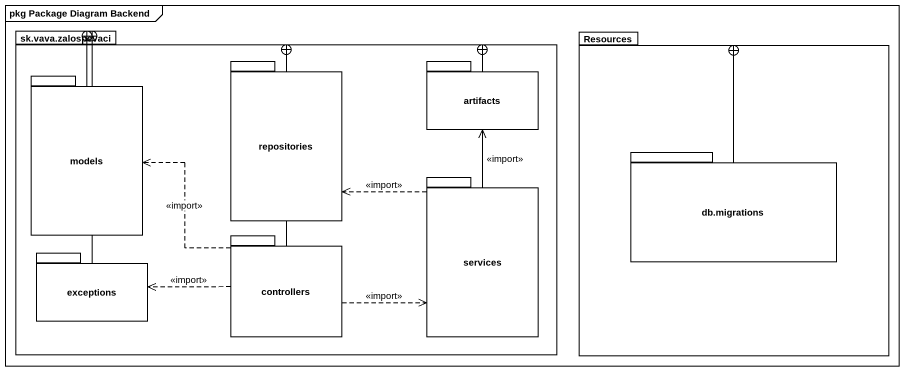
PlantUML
@startuml
mainframe pkg Package Diagram Backend
package "sk.vava.zalospevaci" as sk_vava_zalospevaci {
  package models {
  }
  package repositories {
  }
  package artifacts {
  }
  package services {
  }
  package controllers {
  }
  package exceptions {
  }
}
package Resources {
  package "db.migrations" as db_migrations {
  }
}
models -right-+ sk_vava_zalospevaci
repositories --+ sk_vava_zalospevaci
artifacts -left-+ sk_vava_zalospevaci
db_migrations -up-+ Resources
services -left-+ sk_vava_zalospevaci
services .left.> repositories : <<import>>
services .up.> artifacts : <<import>>
controllers -up-+ sk_vava_zalospevaci
controllers .up.> models : <<import>>
controllers .right.> services : <<import>>
controllers .left.> exceptions : <<import>>
exceptions -right-+ sk_vava_zalospevaci
@enduml
